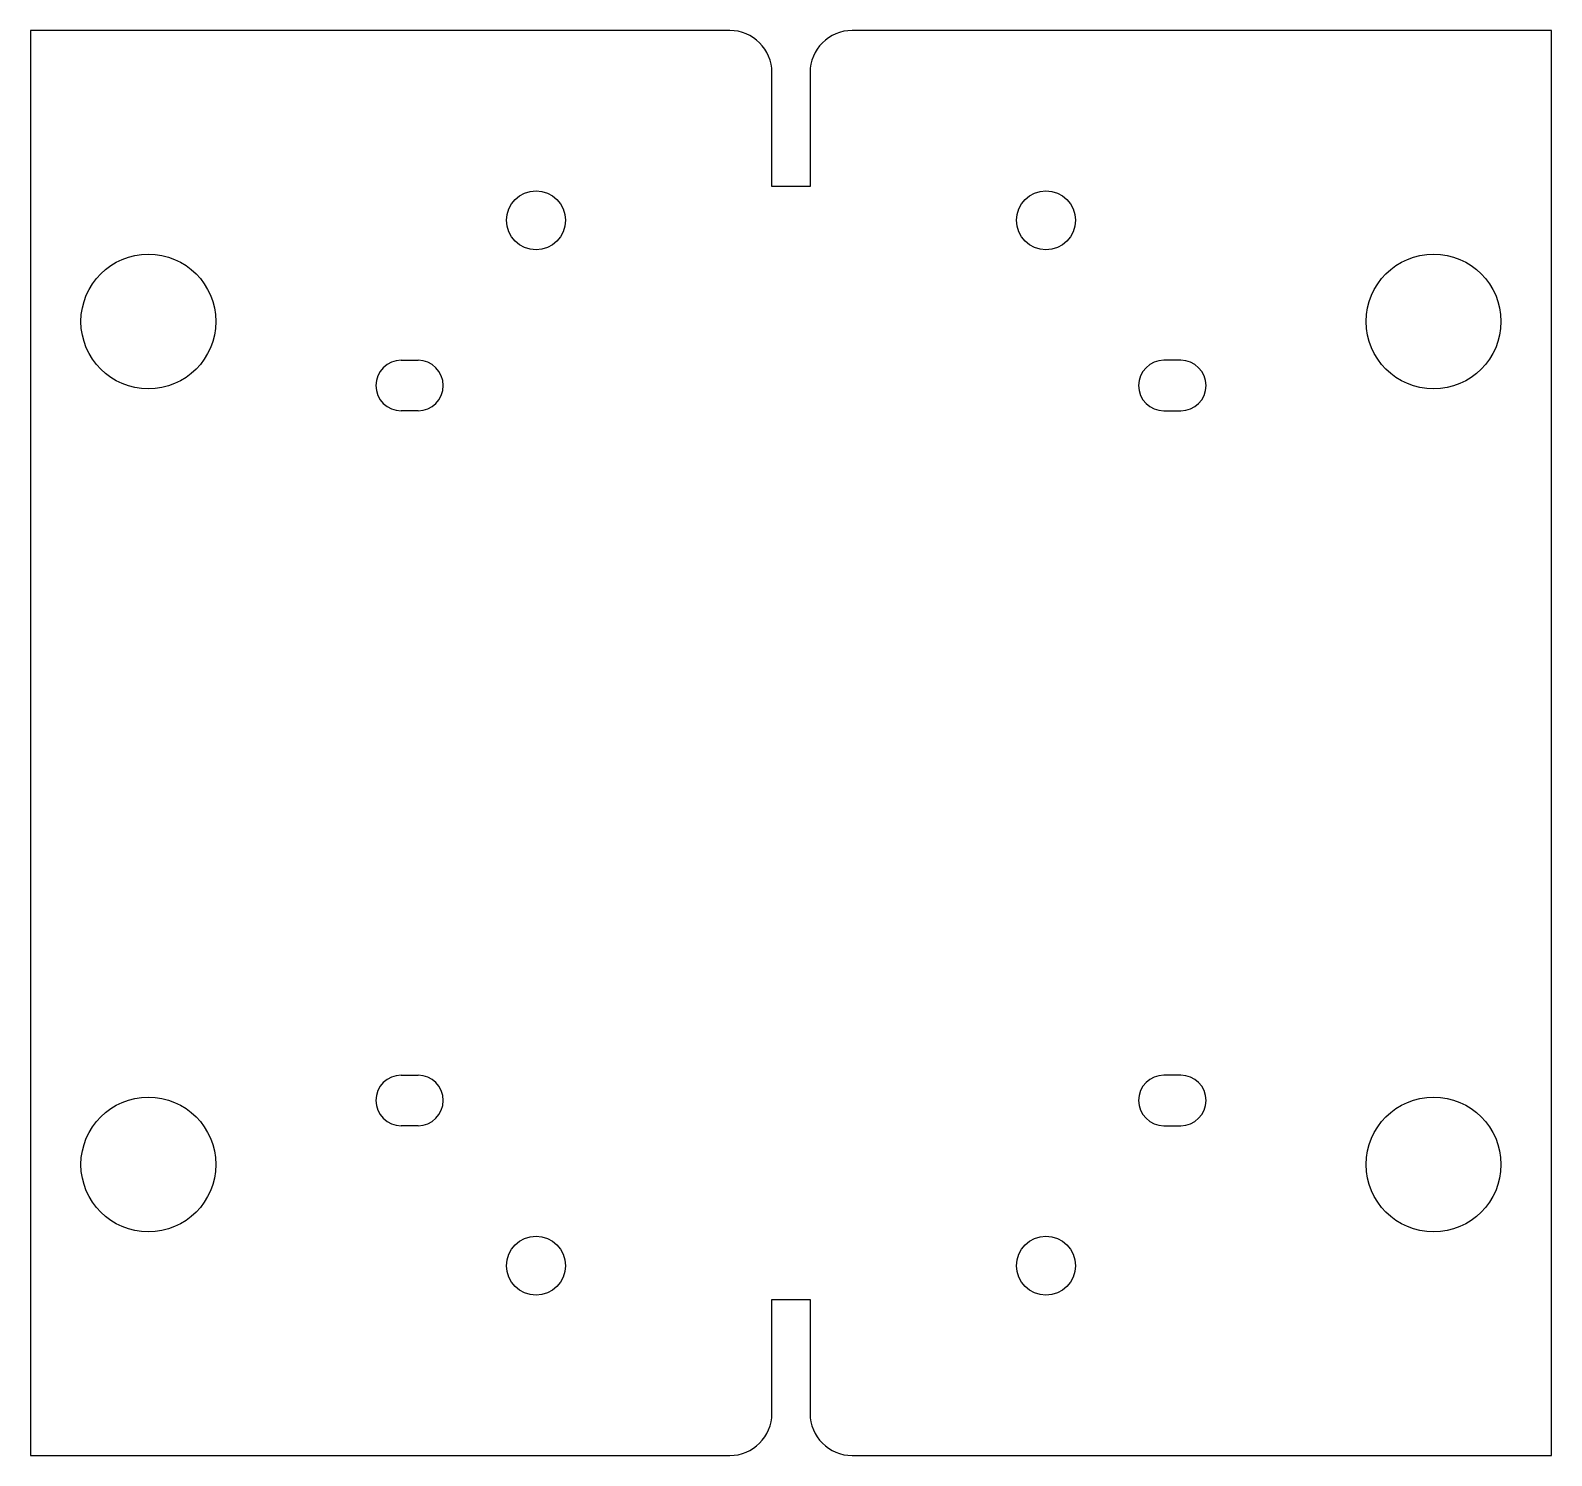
# Model space of a CAD drawing. Header units: millimetres. Extents: x 0 to 181, y -85 to 85.
import ezdxf

# ---------------------------------------------------------------- set-up
doc = ezdxf.new("R2010")
doc.units = ezdxf.units.MM

msp = doc.modelspace()

# ---------------------------------------------------------------- linework, layer by layer
at = {"color": 7, "linetype": 'Continuous', "lineweight": 25}
for p, q in [((0, 84.52), (0, -84.52)), ((83, 84.52), (0, 84.52)), ((180.52, 84.52), (97.52, 84.52)), ((180.52, -84.52), (180.52, 84.52)), ((88, 66), (88, 79.52)), ((92.52, 79.52), (92.52, 66)), ((92.52, 66), (88, 66)), ((44, 45.4), (46, 45.4)), ((136.52, 45.4), (134.52, 45.4)), ((46, 39.4), (44, 39.4)), ((134.52, 39.4), (136.52, 39.4)), ((44, -39.4), (46, -39.4)), ((136.52, -39.4), (134.52, -39.4)), ((46, -45.4), (44, -45.4)), ((134.52, -45.4), (136.52, -45.4)), ((88, -66), (92.52, -66)), ((88, -79.52), (88, -66)), ((92.52, -66), (92.52, -79.52)), ((0, -84.52), (83, -84.52)), ((97.52, -84.52), (180.52, -84.52))]:
    msp.add_line(p, q, dxfattribs=at)
for centre, radius in [((60, 62), 3.5), ((120.52, 62), 3.5), ((14, 50), 8), ((166.52, 50), 8), ((14, -50), 8), ((166.52, -50), 8), ((60, -62), 3.5), ((120.52, -62), 3.5)]:
    msp.add_circle(centre, radius, dxfattribs=at)
for centre, radius, start, end in [((83, 79.52), 5, 0, 90), ((97.52, 79.52), 5, 90, 180), ((44, 42.4), 3, 90, 270), ((46, 42.4), 3, 270, 90), ((134.52, 42.4), 3, 90, 270), ((136.52, 42.4), 3, 270, 90), ((44, -42.4), 3, 90, 270), ((46, -42.4), 3, 270, 90), ((134.52, -42.4), 3, 90, 270), ((136.52, -42.4), 3, 270, 90), ((83, -79.52), 5, 270, 0), ((97.52, -79.52), 5, 180, 270)]:
    msp.add_arc(centre, radius, start, end, dxfattribs=at)

doc.saveas('drawing.dxf')
